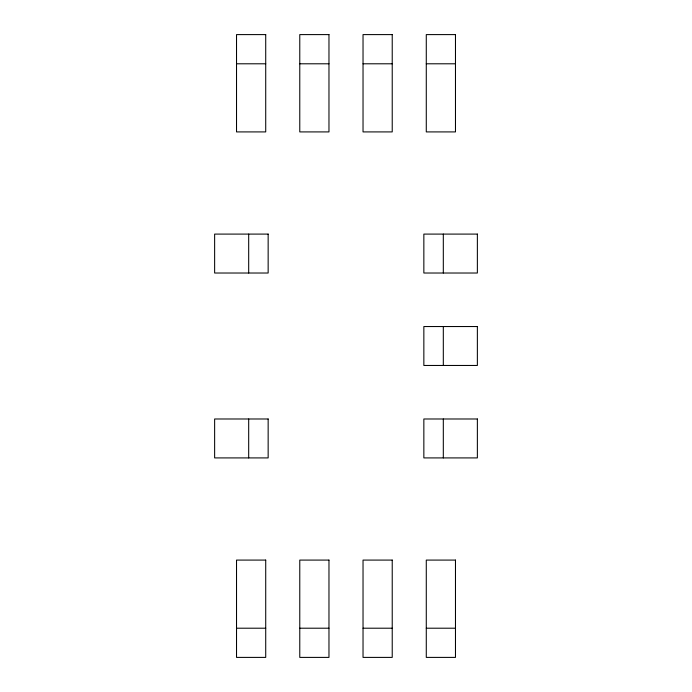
<?xml version="1.0" encoding="UTF-8"?>
<svg xmlns="http://www.w3.org/2000/svg" width="692" height="692" viewBox="0 0 692 692"><rect width="100%" height="100%" fill="white"/><g stroke="black" fill="none" stroke-linecap="round" stroke-linejoin="round"><path stroke-width="1.04" d="M236.526 63.794L265.719 63.794M299.774 63.794L328.968 63.794M363.032 63.794L392.226 63.794M426.281 63.794L455.474 63.794M236.526 628.206L265.719 628.206M299.774 628.206L328.968 628.206M363.032 628.206L392.226 628.206M426.281 628.206L455.474 628.206M443.312 234.095L443.312 273.02M443.312 326.538L443.312 365.462M443.312 418.989L443.312 457.914M248.688 234.095L248.688 273.02M248.688 418.989L248.688 457.914M265.719 34.6L236.526 34.6L236.526 131.912L265.719 131.912L265.719 34.6M328.968 34.6L299.774 34.6L299.774 131.912L328.968 131.912L328.968 34.6M392.226 34.6L363.032 34.6L363.032 131.912L392.226 131.912L392.226 34.6M455.474 34.6L426.281 34.6L426.281 131.912L455.474 131.912L455.474 34.6M268.15 234.095L214.632 234.095L214.632 273.02L268.15 273.02L268.15 234.095M477.368 234.095L423.85 234.095L423.85 273.02L477.368 273.02L477.368 234.095M477.368 326.538L423.85 326.538L423.85 365.462L477.368 365.462L477.368 326.538M268.15 418.989L214.632 418.989L214.632 457.914L268.15 457.914L268.15 418.989M477.368 418.989L423.85 418.989L423.85 457.914L477.368 457.914L477.368 418.989M265.719 560.087L236.526 560.087L236.526 657.4L265.719 657.4L265.719 560.087M328.968 560.087L299.774 560.087L299.774 657.4L328.968 657.4L328.968 560.087M392.226 560.087L363.032 560.087L363.032 657.4L392.226 657.4L392.226 560.087M455.474 560.087L426.281 560.087L426.281 657.4L455.474 657.4L455.474 560.087"/></g></svg>
